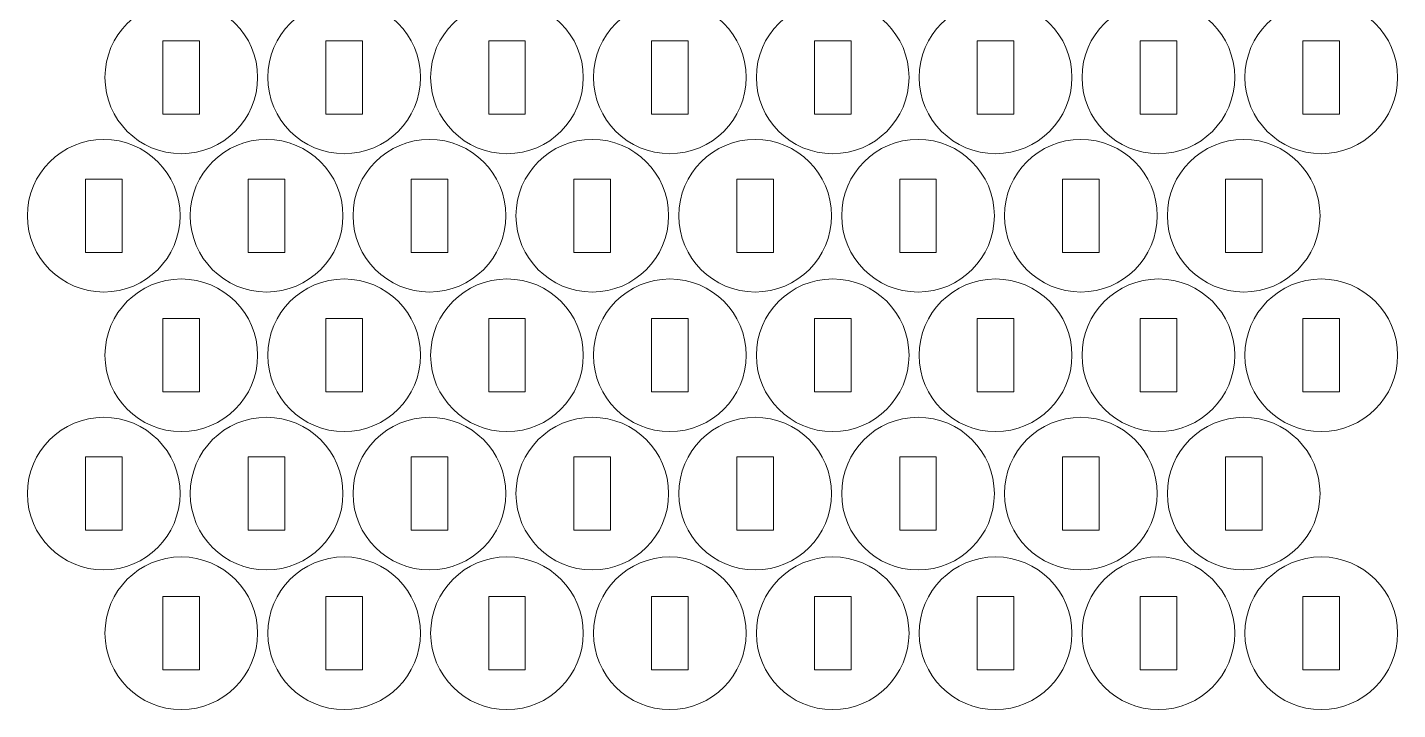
# Model space of a CAD drawing. Header units: millimetres. Extents: x -400 to 400, y -200 to 200.
# Drawn here: x 283.5 to 395.7, y 85.5 to 141.4 of the extents above; entities that cross this region are included whole.
import ezdxf

# ---------------------------------------------------------------- set-up
doc = ezdxf.new("R2010")
doc.units = ezdxf.units.MM
doc.header["$MEASUREMENT"] = 0
doc.layers.add('Camada 1', color=7, linetype='Continuous')

msp = doc.modelspace()

# ---------------------------------------------------------------- linework, layer by layer
at = {"layer": 'Camada 1', "lineweight": 20}
for points in [[(296.0721, 143.5121), (299.5238, 143.5121), (302.3221, 140.7138), (302.3221, 137.2621), (302.3221, 137.2621), (302.3221, 133.8104), (299.5238, 131.0121), (296.0721, 131.0121), (296.0721, 131.0121), (292.6204, 131.0121), (289.8221, 133.8104), (289.8221, 137.2621), (289.8221, 137.2621), (289.8221, 140.7138), (292.6204, 143.5121), (296.0721, 143.5121)], [(309.4071, 143.5121), (312.8588, 143.5121), (315.6571, 140.7138), (315.6571, 137.2621), (315.6571, 137.2621), (315.6571, 133.8104), (312.8588, 131.0121), (309.4071, 131.0121), (309.4071, 131.0121), (305.9554, 131.0121), (303.1571, 133.8104), (303.1571, 137.2621), (303.1571, 137.2621), (303.1571, 140.7138), (305.9554, 143.5121), (309.4071, 143.5121)], [(322.7421, 143.5121), (326.1938, 143.5121), (328.9921, 140.7138), (328.9921, 137.2621), (328.9921, 137.2621), (328.9921, 133.8104), (326.1938, 131.0121), (322.7421, 131.0121), (322.7421, 131.0121), (319.2904, 131.0121), (316.4921, 133.8104), (316.4921, 137.2621), (316.4921, 137.2621), (316.4921, 140.7138), (319.2904, 143.5121), (322.7421, 143.5121)], [(336.0771, 143.5121), (339.5288, 143.5121), (342.3271, 140.7138), (342.3271, 137.2621), (342.3271, 137.2621), (342.3271, 133.8104), (339.5288, 131.0121), (336.0771, 131.0121), (336.0771, 131.0121), (332.6254, 131.0121), (329.8271, 133.8104), (329.8271, 137.2621), (329.8271, 137.2621), (329.8271, 140.7138), (332.6254, 143.5121), (336.0771, 143.5121)], [(349.4121, 143.5121), (352.8638, 143.5121), (355.6621, 140.7138), (355.6621, 137.2621), (355.6621, 137.2621), (355.6621, 133.8104), (352.8638, 131.0121), (349.4121, 131.0121), (349.4121, 131.0121), (345.9604, 131.0121), (343.1621, 133.8104), (343.1621, 137.2621), (343.1621, 137.2621), (343.1621, 140.7138), (345.9604, 143.5121), (349.4121, 143.5121)], [(362.7471, 143.5121), (366.1988, 143.5121), (368.9971, 140.7138), (368.9971, 137.2621), (368.9971, 137.2621), (368.9971, 133.8104), (366.1988, 131.0121), (362.7471, 131.0121), (362.7471, 131.0121), (359.2954, 131.0121), (356.4971, 133.8104), (356.4971, 137.2621), (356.4971, 137.2621), (356.4971, 140.7138), (359.2954, 143.5121), (362.7471, 143.5121)], [(376.0821, 143.5121), (379.5338, 143.5121), (382.3321, 140.7138), (382.3321, 137.2621), (382.3321, 137.2621), (382.3321, 133.8104), (379.5338, 131.0121), (376.0821, 131.0121), (376.0821, 131.0121), (372.6304, 131.0121), (369.8321, 133.8104), (369.8321, 137.2621), (369.8321, 137.2621), (369.8321, 140.7138), (372.6304, 143.5121), (376.0821, 143.5121)], [(389.4171, 143.5121), (392.8688, 143.5121), (395.6671, 140.7138), (395.6671, 137.2621), (395.6671, 137.2621), (395.6671, 133.8104), (392.8688, 131.0121), (389.4171, 131.0121), (389.4171, 131.0121), (385.9654, 131.0121), (383.1671, 133.8104), (383.1671, 137.2621), (383.1671, 137.2621), (383.1671, 140.7138), (385.9654, 143.5121), (389.4171, 143.5121)], [(294.5721, 140.2621), (294.5721, 140.2621), (297.5721, 140.2621), (297.5721, 140.2621), (297.5721, 140.2621), (297.5721, 140.2621), (297.5721, 134.2621), (297.5721, 134.2621), (297.5721, 134.2621), (297.5721, 134.2621), (294.5721, 134.2621), (294.5721, 134.2621), (294.5721, 134.2621), (294.5721, 134.2621), (294.5721, 140.2621), (294.5721, 140.2621)], [(307.9071, 140.2621), (307.9071, 140.2621), (310.9071, 140.2621), (310.9071, 140.2621), (310.9071, 140.2621), (310.9071, 140.2621), (310.9071, 134.2621), (310.9071, 134.2621), (310.9071, 134.2621), (310.9071, 134.2621), (307.9071, 134.2621), (307.9071, 134.2621), (307.9071, 134.2621), (307.9071, 134.2621), (307.9071, 140.2621), (307.9071, 140.2621)], [(321.2421, 140.2621), (321.2421, 140.2621), (324.2421, 140.2621), (324.2421, 140.2621), (324.2421, 140.2621), (324.2421, 140.2621), (324.2421, 134.2621), (324.2421, 134.2621), (324.2421, 134.2621), (324.2421, 134.2621), (321.2421, 134.2621), (321.2421, 134.2621), (321.2421, 134.2621), (321.2421, 134.2621), (321.2421, 140.2621), (321.2421, 140.2621)], [(334.5771, 140.2621), (334.5771, 140.2621), (337.5771, 140.2621), (337.5771, 140.2621), (337.5771, 140.2621), (337.5771, 140.2621), (337.5771, 134.2621), (337.5771, 134.2621), (337.5771, 134.2621), (337.5771, 134.2621), (334.5771, 134.2621), (334.5771, 134.2621), (334.5771, 134.2621), (334.5771, 134.2621), (334.5771, 140.2621), (334.5771, 140.2621)], [(347.9121, 140.2621), (347.9121, 140.2621), (350.9121, 140.2621), (350.9121, 140.2621), (350.9121, 140.2621), (350.9121, 140.2621), (350.9121, 134.2621), (350.9121, 134.2621), (350.9121, 134.2621), (350.9121, 134.2621), (347.9121, 134.2621), (347.9121, 134.2621), (347.9121, 134.2621), (347.9121, 134.2621), (347.9121, 140.2621), (347.9121, 140.2621)], [(361.2471, 140.2621), (361.2471, 140.2621), (364.2471, 140.2621), (364.2471, 140.2621), (364.2471, 140.2621), (364.2471, 140.2621), (364.2471, 134.2621), (364.2471, 134.2621), (364.2471, 134.2621), (364.2471, 134.2621), (361.2471, 134.2621), (361.2471, 134.2621), (361.2471, 134.2621), (361.2471, 134.2621), (361.2471, 140.2621), (361.2471, 140.2621)], [(374.5821, 140.2621), (374.5821, 140.2621), (377.5821, 140.2621), (377.5821, 140.2621), (377.5821, 140.2621), (377.5821, 140.2621), (377.5821, 134.2621), (377.5821, 134.2621), (377.5821, 134.2621), (377.5821, 134.2621), (374.5821, 134.2621), (374.5821, 134.2621), (374.5821, 134.2621), (374.5821, 134.2621), (374.5821, 140.2621), (374.5821, 140.2621)], [(387.9171, 140.2621), (387.9171, 140.2621), (390.9171, 140.2621), (390.9171, 140.2621), (390.9171, 140.2621), (390.9171, 140.2621), (390.9171, 134.2621), (390.9171, 134.2621), (390.9171, 134.2621), (390.9171, 134.2621), (387.9171, 134.2621), (387.9171, 134.2621), (387.9171, 134.2621), (387.9171, 134.2621), (387.9171, 140.2621), (387.9171, 140.2621)], [(289.7221, 132.188), (293.1738, 132.188), (295.9721, 129.3897), (295.9721, 125.938), (295.9721, 125.938), (295.9721, 122.4863), (293.1738, 119.688), (289.7221, 119.688), (289.7221, 119.688), (286.2704, 119.688), (283.4721, 122.4863), (283.4721, 125.938), (283.4721, 125.938), (283.4721, 129.3897), (286.2704, 132.188), (289.7221, 132.188)], [(303.0571, 132.188), (306.5088, 132.188), (309.3071, 129.3897), (309.3071, 125.938), (309.3071, 125.938), (309.3071, 122.4863), (306.5088, 119.688), (303.0571, 119.688), (303.0571, 119.688), (299.6054, 119.688), (296.8071, 122.4863), (296.8071, 125.938), (296.8071, 125.938), (296.8071, 129.3897), (299.6054, 132.188), (303.0571, 132.188)], [(316.3921, 132.188), (319.8438, 132.188), (322.6421, 129.3897), (322.6421, 125.938), (322.6421, 125.938), (322.6421, 122.4863), (319.8438, 119.688), (316.3921, 119.688), (316.3921, 119.688), (312.9404, 119.688), (310.1421, 122.4863), (310.1421, 125.938), (310.1421, 125.938), (310.1421, 129.3897), (312.9404, 132.188), (316.3921, 132.188)], [(329.7271, 132.188), (333.1788, 132.188), (335.9771, 129.3897), (335.9771, 125.938), (335.9771, 125.938), (335.9771, 122.4863), (333.1788, 119.688), (329.7271, 119.688), (329.7271, 119.688), (326.2754, 119.688), (323.4771, 122.4863), (323.4771, 125.938), (323.4771, 125.938), (323.4771, 129.3897), (326.2754, 132.188), (329.7271, 132.188)], [(343.0621, 132.188), (346.5138, 132.188), (349.3121, 129.3897), (349.3121, 125.938), (349.3121, 125.938), (349.3121, 122.4863), (346.5138, 119.688), (343.0621, 119.688), (343.0621, 119.688), (339.6104, 119.688), (336.8121, 122.4863), (336.8121, 125.938), (336.8121, 125.938), (336.8121, 129.3897), (339.6104, 132.188), (343.0621, 132.188)], [(356.3971, 132.188), (359.8488, 132.188), (362.6471, 129.3897), (362.6471, 125.938), (362.6471, 125.938), (362.6471, 122.4863), (359.8488, 119.688), (356.3971, 119.688), (356.3971, 119.688), (352.9454, 119.688), (350.1471, 122.4863), (350.1471, 125.938), (350.1471, 125.938), (350.1471, 129.3897), (352.9454, 132.188), (356.3971, 132.188)], [(369.7321, 132.188), (373.1838, 132.188), (375.9821, 129.3897), (375.9821, 125.938), (375.9821, 125.938), (375.9821, 122.4863), (373.1838, 119.688), (369.7321, 119.688), (369.7321, 119.688), (366.2804, 119.688), (363.4821, 122.4863), (363.4821, 125.938), (363.4821, 125.938), (363.4821, 129.3897), (366.2804, 132.188), (369.7321, 132.188)], [(383.0671, 132.188), (386.5188, 132.188), (389.3171, 129.3897), (389.3171, 125.938), (389.3171, 125.938), (389.3171, 122.4863), (386.5188, 119.688), (383.0671, 119.688), (383.0671, 119.688), (379.6154, 119.688), (376.8171, 122.4863), (376.8171, 125.938), (376.8171, 125.938), (376.8171, 129.3897), (379.6154, 132.188), (383.0671, 132.188)], [(288.2221, 128.938), (288.2221, 128.938), (291.2221, 128.938), (291.2221, 128.938), (291.2221, 128.938), (291.2221, 128.938), (291.2221, 122.938), (291.2221, 122.938), (291.2221, 122.938), (291.2221, 122.938), (288.2221, 122.938), (288.2221, 122.938), (288.2221, 122.938), (288.2221, 122.938), (288.2221, 128.938), (288.2221, 128.938)], [(301.5571, 128.938), (301.5571, 128.938), (304.5571, 128.938), (304.5571, 128.938), (304.5571, 128.938), (304.5571, 128.938), (304.5571, 122.938), (304.5571, 122.938), (304.5571, 122.938), (304.5571, 122.938), (301.5571, 122.938), (301.5571, 122.938), (301.5571, 122.938), (301.5571, 122.938), (301.5571, 128.938), (301.5571, 128.938)], [(314.8921, 128.938), (314.8921, 128.938), (317.8921, 128.938), (317.8921, 128.938), (317.8921, 128.938), (317.8921, 128.938), (317.8921, 122.938), (317.8921, 122.938), (317.8921, 122.938), (317.8921, 122.938), (314.8921, 122.938), (314.8921, 122.938), (314.8921, 122.938), (314.8921, 122.938), (314.8921, 128.938), (314.8921, 128.938)], [(328.2271, 128.938), (328.2271, 128.938), (331.2271, 128.938), (331.2271, 128.938), (331.2271, 128.938), (331.2271, 128.938), (331.2271, 122.938), (331.2271, 122.938), (331.2271, 122.938), (331.2271, 122.938), (328.2271, 122.938), (328.2271, 122.938), (328.2271, 122.938), (328.2271, 122.938), (328.2271, 128.938), (328.2271, 128.938)], [(341.5621, 128.938), (341.5621, 128.938), (344.5621, 128.938), (344.5621, 128.938), (344.5621, 128.938), (344.5621, 128.938), (344.5621, 122.938), (344.5621, 122.938), (344.5621, 122.938), (344.5621, 122.938), (341.5621, 122.938), (341.5621, 122.938), (341.5621, 122.938), (341.5621, 122.938), (341.5621, 128.938), (341.5621, 128.938)], [(354.8971, 128.938), (354.8971, 128.938), (357.8971, 128.938), (357.8971, 128.938), (357.8971, 128.938), (357.8971, 128.938), (357.8971, 122.938), (357.8971, 122.938), (357.8971, 122.938), (357.8971, 122.938), (354.8971, 122.938), (354.8971, 122.938), (354.8971, 122.938), (354.8971, 122.938), (354.8971, 128.938), (354.8971, 128.938)], [(368.2321, 128.938), (368.2321, 128.938), (371.2321, 128.938), (371.2321, 128.938), (371.2321, 128.938), (371.2321, 128.938), (371.2321, 122.938), (371.2321, 122.938), (371.2321, 122.938), (371.2321, 122.938), (368.2321, 122.938), (368.2321, 122.938), (368.2321, 122.938), (368.2321, 122.938), (368.2321, 128.938), (368.2321, 128.938)], [(381.5671, 128.938), (381.5671, 128.938), (384.5671, 128.938), (384.5671, 128.938), (384.5671, 128.938), (384.5671, 128.938), (384.5671, 122.938), (384.5671, 122.938), (384.5671, 122.938), (384.5671, 122.938), (381.5671, 122.938), (381.5671, 122.938), (381.5671, 122.938), (381.5671, 122.938), (381.5671, 128.938), (381.5671, 128.938)], [(296.0721, 120.7579), (299.5238, 120.7579), (302.3221, 117.9596), (302.3221, 114.5079), (302.3221, 114.5079), (302.3221, 111.0562), (299.5238, 108.2579), (296.0721, 108.2579), (296.0721, 108.2579), (292.6204, 108.2579), (289.8221, 111.0562), (289.8221, 114.5079), (289.8221, 114.5079), (289.8221, 117.9596), (292.6204, 120.7579), (296.0721, 120.7579)], [(309.4071, 120.7579), (312.8588, 120.7579), (315.6571, 117.9596), (315.6571, 114.5079), (315.6571, 114.5079), (315.6571, 111.0562), (312.8588, 108.2579), (309.4071, 108.2579), (309.4071, 108.2579), (305.9554, 108.2579), (303.1571, 111.0562), (303.1571, 114.5079), (303.1571, 114.5079), (303.1571, 117.9596), (305.9554, 120.7579), (309.4071, 120.7579)], [(322.7421, 120.7579), (326.1938, 120.7579), (328.9921, 117.9596), (328.9921, 114.5079), (328.9921, 114.5079), (328.9921, 111.0562), (326.1938, 108.2579), (322.7421, 108.2579), (322.7421, 108.2579), (319.2904, 108.2579), (316.4921, 111.0562), (316.4921, 114.5079), (316.4921, 114.5079), (316.4921, 117.9596), (319.2904, 120.7579), (322.7421, 120.7579)], [(336.0771, 120.7579), (339.5288, 120.7579), (342.3271, 117.9596), (342.3271, 114.5079), (342.3271, 114.5079), (342.3271, 111.0562), (339.5288, 108.2579), (336.0771, 108.2579), (336.0771, 108.2579), (332.6254, 108.2579), (329.8271, 111.0562), (329.8271, 114.5079), (329.8271, 114.5079), (329.8271, 117.9596), (332.6254, 120.7579), (336.0771, 120.7579)], [(349.4121, 120.7579), (352.8638, 120.7579), (355.6621, 117.9596), (355.6621, 114.5079), (355.6621, 114.5079), (355.6621, 111.0562), (352.8638, 108.2579), (349.4121, 108.2579), (349.4121, 108.2579), (345.9604, 108.2579), (343.1621, 111.0562), (343.1621, 114.5079), (343.1621, 114.5079), (343.1621, 117.9596), (345.9604, 120.7579), (349.4121, 120.7579)], [(362.7471, 120.7579), (366.1988, 120.7579), (368.9971, 117.9596), (368.9971, 114.5079), (368.9971, 114.5079), (368.9971, 111.0562), (366.1988, 108.2579), (362.7471, 108.2579), (362.7471, 108.2579), (359.2954, 108.2579), (356.4971, 111.0562), (356.4971, 114.5079), (356.4971, 114.5079), (356.4971, 117.9596), (359.2954, 120.7579), (362.7471, 120.7579)], [(376.0821, 120.7579), (379.5338, 120.7579), (382.3321, 117.9596), (382.3321, 114.5079), (382.3321, 114.5079), (382.3321, 111.0562), (379.5338, 108.2579), (376.0821, 108.2579), (376.0821, 108.2579), (372.6304, 108.2579), (369.8321, 111.0562), (369.8321, 114.5079), (369.8321, 114.5079), (369.8321, 117.9596), (372.6304, 120.7579), (376.0821, 120.7579)], [(389.4171, 120.7579), (392.8688, 120.7579), (395.6671, 117.9596), (395.6671, 114.5079), (395.6671, 114.5079), (395.6671, 111.0562), (392.8688, 108.2579), (389.4171, 108.2579), (389.4171, 108.2579), (385.9654, 108.2579), (383.1671, 111.0562), (383.1671, 114.5079), (383.1671, 114.5079), (383.1671, 117.9596), (385.9654, 120.7579), (389.4171, 120.7579)], [(294.5721, 117.5079), (294.5721, 117.5079), (297.5721, 117.5079), (297.5721, 117.5079), (297.5721, 117.5079), (297.5721, 117.5079), (297.5721, 111.5079), (297.5721, 111.5079), (297.5721, 111.5079), (297.5721, 111.5079), (294.5721, 111.5079), (294.5721, 111.5079), (294.5721, 111.5079), (294.5721, 111.5079), (294.5721, 117.5079), (294.5721, 117.5079)], [(307.9071, 117.5079), (307.9071, 117.5079), (310.9071, 117.5079), (310.9071, 117.5079), (310.9071, 117.5079), (310.9071, 117.5079), (310.9071, 111.5079), (310.9071, 111.5079), (310.9071, 111.5079), (310.9071, 111.5079), (307.9071, 111.5079), (307.9071, 111.5079), (307.9071, 111.5079), (307.9071, 111.5079), (307.9071, 117.5079), (307.9071, 117.5079)], [(321.2421, 117.5079), (321.2421, 117.5079), (324.2421, 117.5079), (324.2421, 117.5079), (324.2421, 117.5079), (324.2421, 117.5079), (324.2421, 111.5079), (324.2421, 111.5079), (324.2421, 111.5079), (324.2421, 111.5079), (321.2421, 111.5079), (321.2421, 111.5079), (321.2421, 111.5079), (321.2421, 111.5079), (321.2421, 117.5079), (321.2421, 117.5079)], [(334.5771, 117.5079), (334.5771, 117.5079), (337.5771, 117.5079), (337.5771, 117.5079), (337.5771, 117.5079), (337.5771, 117.5079), (337.5771, 111.5079), (337.5771, 111.5079), (337.5771, 111.5079), (337.5771, 111.5079), (334.5771, 111.5079), (334.5771, 111.5079), (334.5771, 111.5079), (334.5771, 111.5079), (334.5771, 117.5079), (334.5771, 117.5079)], [(347.9121, 117.5079), (347.9121, 117.5079), (350.9121, 117.5079), (350.9121, 117.5079), (350.9121, 117.5079), (350.9121, 117.5079), (350.9121, 111.5079), (350.9121, 111.5079), (350.9121, 111.5079), (350.9121, 111.5079), (347.9121, 111.5079), (347.9121, 111.5079), (347.9121, 111.5079), (347.9121, 111.5079), (347.9121, 117.5079), (347.9121, 117.5079)], [(361.2471, 117.5079), (361.2471, 117.5079), (364.2471, 117.5079), (364.2471, 117.5079), (364.2471, 117.5079), (364.2471, 117.5079), (364.2471, 111.5079), (364.2471, 111.5079), (364.2471, 111.5079), (364.2471, 111.5079), (361.2471, 111.5079), (361.2471, 111.5079), (361.2471, 111.5079), (361.2471, 111.5079), (361.2471, 117.5079), (361.2471, 117.5079)], [(374.5821, 117.5079), (374.5821, 117.5079), (377.5821, 117.5079), (377.5821, 117.5079), (377.5821, 117.5079), (377.5821, 117.5079), (377.5821, 111.5079), (377.5821, 111.5079), (377.5821, 111.5079), (377.5821, 111.5079), (374.5821, 111.5079), (374.5821, 111.5079), (374.5821, 111.5079), (374.5821, 111.5079), (374.5821, 117.5079), (374.5821, 117.5079)], [(387.9171, 117.5079), (387.9171, 117.5079), (390.9171, 117.5079), (390.9171, 117.5079), (390.9171, 117.5079), (390.9171, 117.5079), (390.9171, 111.5079), (390.9171, 111.5079), (390.9171, 111.5079), (390.9171, 111.5079), (387.9171, 111.5079), (387.9171, 111.5079), (387.9171, 111.5079), (387.9171, 111.5079), (387.9171, 117.5079), (387.9171, 117.5079)], [(289.7221, 109.4338), (293.1738, 109.4338), (295.9721, 106.6355), (295.9721, 103.1838), (295.9721, 103.1838), (295.9721, 99.7321), (293.1738, 96.9338), (289.7221, 96.9338), (289.7221, 96.9338), (286.2704, 96.9338), (283.4721, 99.7321), (283.4721, 103.1838), (283.4721, 103.1838), (283.4721, 106.6355), (286.2704, 109.4338), (289.7221, 109.4338)], [(303.0571, 109.4338), (306.5088, 109.4338), (309.3071, 106.6355), (309.3071, 103.1838), (309.3071, 103.1838), (309.3071, 99.7321), (306.5088, 96.9338), (303.0571, 96.9338), (303.0571, 96.9338), (299.6054, 96.9338), (296.8071, 99.7321), (296.8071, 103.1838), (296.8071, 103.1838), (296.8071, 106.6355), (299.6054, 109.4338), (303.0571, 109.4338)], [(316.3921, 109.4338), (319.8438, 109.4338), (322.6421, 106.6355), (322.6421, 103.1838), (322.6421, 103.1838), (322.6421, 99.7321), (319.8438, 96.9338), (316.3921, 96.9338), (316.3921, 96.9338), (312.9404, 96.9338), (310.1421, 99.7321), (310.1421, 103.1838), (310.1421, 103.1838), (310.1421, 106.6355), (312.9404, 109.4338), (316.3921, 109.4338)], [(329.7271, 109.4338), (333.1788, 109.4338), (335.9771, 106.6355), (335.9771, 103.1838), (335.9771, 103.1838), (335.9771, 99.7321), (333.1788, 96.9338), (329.7271, 96.9338), (329.7271, 96.9338), (326.2754, 96.9338), (323.4771, 99.7321), (323.4771, 103.1838), (323.4771, 103.1838), (323.4771, 106.6355), (326.2754, 109.4338), (329.7271, 109.4338)], [(343.0621, 109.4338), (346.5138, 109.4338), (349.3121, 106.6355), (349.3121, 103.1838), (349.3121, 103.1838), (349.3121, 99.7321), (346.5138, 96.9338), (343.0621, 96.9338), (343.0621, 96.9338), (339.6104, 96.9338), (336.8121, 99.7321), (336.8121, 103.1838), (336.8121, 103.1838), (336.8121, 106.6355), (339.6104, 109.4338), (343.0621, 109.4338)], [(356.3971, 109.4338), (359.8488, 109.4338), (362.6471, 106.6355), (362.6471, 103.1838), (362.6471, 103.1838), (362.6471, 99.7321), (359.8488, 96.9338), (356.3971, 96.9338), (356.3971, 96.9338), (352.9454, 96.9338), (350.1471, 99.7321), (350.1471, 103.1838), (350.1471, 103.1838), (350.1471, 106.6355), (352.9454, 109.4338), (356.3971, 109.4338)], [(369.7321, 109.4338), (373.1838, 109.4338), (375.9821, 106.6355), (375.9821, 103.1838), (375.9821, 103.1838), (375.9821, 99.7321), (373.1838, 96.9338), (369.7321, 96.9338), (369.7321, 96.9338), (366.2804, 96.9338), (363.4821, 99.7321), (363.4821, 103.1838), (363.4821, 103.1838), (363.4821, 106.6355), (366.2804, 109.4338), (369.7321, 109.4338)], [(383.0671, 109.4338), (386.5188, 109.4338), (389.3171, 106.6355), (389.3171, 103.1838), (389.3171, 103.1838), (389.3171, 99.7321), (386.5188, 96.9338), (383.0671, 96.9338), (383.0671, 96.9338), (379.6154, 96.9338), (376.8171, 99.7321), (376.8171, 103.1838), (376.8171, 103.1838), (376.8171, 106.6355), (379.6154, 109.4338), (383.0671, 109.4338)], [(288.2221, 106.1838), (288.2221, 106.1838), (291.2221, 106.1838), (291.2221, 106.1838), (291.2221, 106.1838), (291.2221, 106.1838), (291.2221, 100.1838), (291.2221, 100.1838), (291.2221, 100.1838), (291.2221, 100.1838), (288.2221, 100.1838), (288.2221, 100.1838), (288.2221, 100.1838), (288.2221, 100.1838), (288.2221, 106.1838), (288.2221, 106.1838)], [(301.5571, 106.1838), (301.5571, 106.1838), (304.5571, 106.1838), (304.5571, 106.1838), (304.5571, 106.1838), (304.5571, 106.1838), (304.5571, 100.1838), (304.5571, 100.1838), (304.5571, 100.1838), (304.5571, 100.1838), (301.5571, 100.1838), (301.5571, 100.1838), (301.5571, 100.1838), (301.5571, 100.1838), (301.5571, 106.1838), (301.5571, 106.1838)], [(314.8921, 106.1838), (314.8921, 106.1838), (317.8921, 106.1838), (317.8921, 106.1838), (317.8921, 106.1838), (317.8921, 106.1838), (317.8921, 100.1838), (317.8921, 100.1838), (317.8921, 100.1838), (317.8921, 100.1838), (314.8921, 100.1838), (314.8921, 100.1838), (314.8921, 100.1838), (314.8921, 100.1838), (314.8921, 106.1838), (314.8921, 106.1838)], [(328.2271, 106.1838), (328.2271, 106.1838), (331.2271, 106.1838), (331.2271, 106.1838), (331.2271, 106.1838), (331.2271, 106.1838), (331.2271, 100.1838), (331.2271, 100.1838), (331.2271, 100.1838), (331.2271, 100.1838), (328.2271, 100.1838), (328.2271, 100.1838), (328.2271, 100.1838), (328.2271, 100.1838), (328.2271, 106.1838), (328.2271, 106.1838)], [(341.5621, 106.1838), (341.5621, 106.1838), (344.5621, 106.1838), (344.5621, 106.1838), (344.5621, 106.1838), (344.5621, 106.1838), (344.5621, 100.1838), (344.5621, 100.1838), (344.5621, 100.1838), (344.5621, 100.1838), (341.5621, 100.1838), (341.5621, 100.1838), (341.5621, 100.1838), (341.5621, 100.1838), (341.5621, 106.1838), (341.5621, 106.1838)], [(354.8971, 106.1838), (354.8971, 106.1838), (357.8971, 106.1838), (357.8971, 106.1838), (357.8971, 106.1838), (357.8971, 106.1838), (357.8971, 100.1838), (357.8971, 100.1838), (357.8971, 100.1838), (357.8971, 100.1838), (354.8971, 100.1838), (354.8971, 100.1838), (354.8971, 100.1838), (354.8971, 100.1838), (354.8971, 106.1838), (354.8971, 106.1838)], [(368.2321, 106.1838), (368.2321, 106.1838), (371.2321, 106.1838), (371.2321, 106.1838), (371.2321, 106.1838), (371.2321, 106.1838), (371.2321, 100.1838), (371.2321, 100.1838), (371.2321, 100.1838), (371.2321, 100.1838), (368.2321, 100.1838), (368.2321, 100.1838), (368.2321, 100.1838), (368.2321, 100.1838), (368.2321, 106.1838), (368.2321, 106.1838)], [(381.5671, 106.1838), (381.5671, 106.1838), (384.5671, 106.1838), (384.5671, 106.1838), (384.5671, 106.1838), (384.5671, 106.1838), (384.5671, 100.1838), (384.5671, 100.1838), (384.5671, 100.1838), (384.5671, 100.1838), (381.5671, 100.1838), (381.5671, 100.1838), (381.5671, 100.1838), (381.5671, 100.1838), (381.5671, 106.1838), (381.5671, 106.1838)], [(296.0721, 98.0037), (299.5238, 98.0037), (302.3221, 95.2054), (302.3221, 91.7537), (302.3221, 91.7537), (302.3221, 88.302), (299.5238, 85.5037), (296.0721, 85.5037), (296.0721, 85.5037), (292.6204, 85.5037), (289.8221, 88.302), (289.8221, 91.7537), (289.8221, 91.7537), (289.8221, 95.2054), (292.6204, 98.0037), (296.0721, 98.0037)], [(309.4071, 98.0037), (312.8588, 98.0037), (315.6571, 95.2054), (315.6571, 91.7537), (315.6571, 91.7537), (315.6571, 88.302), (312.8588, 85.5037), (309.4071, 85.5037), (309.4071, 85.5037), (305.9554, 85.5037), (303.1571, 88.302), (303.1571, 91.7537), (303.1571, 91.7537), (303.1571, 95.2054), (305.9554, 98.0037), (309.4071, 98.0037)], [(322.7421, 98.0037), (326.1938, 98.0037), (328.9921, 95.2054), (328.9921, 91.7537), (328.9921, 91.7537), (328.9921, 88.302), (326.1938, 85.5037), (322.7421, 85.5037), (322.7421, 85.5037), (319.2904, 85.5037), (316.4921, 88.302), (316.4921, 91.7537), (316.4921, 91.7537), (316.4921, 95.2054), (319.2904, 98.0037), (322.7421, 98.0037)], [(336.0771, 98.0037), (339.5288, 98.0037), (342.3271, 95.2054), (342.3271, 91.7537), (342.3271, 91.7537), (342.3271, 88.302), (339.5288, 85.5037), (336.0771, 85.5037), (336.0771, 85.5037), (332.6254, 85.5037), (329.8271, 88.302), (329.8271, 91.7537), (329.8271, 91.7537), (329.8271, 95.2054), (332.6254, 98.0037), (336.0771, 98.0037)], [(349.4121, 98.0037), (352.8638, 98.0037), (355.6621, 95.2054), (355.6621, 91.7537), (355.6621, 91.7537), (355.6621, 88.302), (352.8638, 85.5037), (349.4121, 85.5037), (349.4121, 85.5037), (345.9604, 85.5037), (343.1621, 88.302), (343.1621, 91.7537), (343.1621, 91.7537), (343.1621, 95.2054), (345.9604, 98.0037), (349.4121, 98.0037)], [(362.7471, 98.0037), (366.1988, 98.0037), (368.9971, 95.2054), (368.9971, 91.7537), (368.9971, 91.7537), (368.9971, 88.302), (366.1988, 85.5037), (362.7471, 85.5037), (362.7471, 85.5037), (359.2954, 85.5037), (356.4971, 88.302), (356.4971, 91.7537), (356.4971, 91.7537), (356.4971, 95.2054), (359.2954, 98.0037), (362.7471, 98.0037)], [(376.0821, 98.0037), (379.5338, 98.0037), (382.3321, 95.2054), (382.3321, 91.7537), (382.3321, 91.7537), (382.3321, 88.302), (379.5338, 85.5037), (376.0821, 85.5037), (376.0821, 85.5037), (372.6304, 85.5037), (369.8321, 88.302), (369.8321, 91.7537), (369.8321, 91.7537), (369.8321, 95.2054), (372.6304, 98.0037), (376.0821, 98.0037)], [(389.4171, 98.0037), (392.8688, 98.0037), (395.6671, 95.2054), (395.6671, 91.7537), (395.6671, 91.7537), (395.6671, 88.302), (392.8688, 85.5037), (389.4171, 85.5037), (389.4171, 85.5037), (385.9654, 85.5037), (383.1671, 88.302), (383.1671, 91.7537), (383.1671, 91.7537), (383.1671, 95.2054), (385.9654, 98.0037), (389.4171, 98.0037)], [(294.5721, 94.7537), (294.5721, 94.7537), (297.5721, 94.7537), (297.5721, 94.7537), (297.5721, 94.7537), (297.5721, 94.7537), (297.5721, 88.7537), (297.5721, 88.7537), (297.5721, 88.7537), (297.5721, 88.7537), (294.5721, 88.7537), (294.5721, 88.7537), (294.5721, 88.7537), (294.5721, 88.7537), (294.5721, 94.7537), (294.5721, 94.7537)], [(307.9071, 94.7537), (307.9071, 94.7537), (310.9071, 94.7537), (310.9071, 94.7537), (310.9071, 94.7537), (310.9071, 94.7537), (310.9071, 88.7537), (310.9071, 88.7537), (310.9071, 88.7537), (310.9071, 88.7537), (307.9071, 88.7537), (307.9071, 88.7537), (307.9071, 88.7537), (307.9071, 88.7537), (307.9071, 94.7537), (307.9071, 94.7537)], [(321.2421, 94.7537), (321.2421, 94.7537), (324.2421, 94.7537), (324.2421, 94.7537), (324.2421, 94.7537), (324.2421, 94.7537), (324.2421, 88.7537), (324.2421, 88.7537), (324.2421, 88.7537), (324.2421, 88.7537), (321.2421, 88.7537), (321.2421, 88.7537), (321.2421, 88.7537), (321.2421, 88.7537), (321.2421, 94.7537), (321.2421, 94.7537)], [(334.5771, 94.7537), (334.5771, 94.7537), (337.5771, 94.7537), (337.5771, 94.7537), (337.5771, 94.7537), (337.5771, 94.7537), (337.5771, 88.7537), (337.5771, 88.7537), (337.5771, 88.7537), (337.5771, 88.7537), (334.5771, 88.7537), (334.5771, 88.7537), (334.5771, 88.7537), (334.5771, 88.7537), (334.5771, 94.7537), (334.5771, 94.7537)], [(347.9121, 94.7537), (347.9121, 94.7537), (350.9121, 94.7537), (350.9121, 94.7537), (350.9121, 94.7537), (350.9121, 94.7537), (350.9121, 88.7537), (350.9121, 88.7537), (350.9121, 88.7537), (350.9121, 88.7537), (347.9121, 88.7537), (347.9121, 88.7537), (347.9121, 88.7537), (347.9121, 88.7537), (347.9121, 94.7537), (347.9121, 94.7537)], [(361.2471, 94.7537), (361.2471, 94.7537), (364.2471, 94.7537), (364.2471, 94.7537), (364.2471, 94.7537), (364.2471, 94.7537), (364.2471, 88.7537), (364.2471, 88.7537), (364.2471, 88.7537), (364.2471, 88.7537), (361.2471, 88.7537), (361.2471, 88.7537), (361.2471, 88.7537), (361.2471, 88.7537), (361.2471, 94.7537), (361.2471, 94.7537)], [(374.5821, 94.7537), (374.5821, 94.7537), (377.5821, 94.7537), (377.5821, 94.7537), (377.5821, 94.7537), (377.5821, 94.7537), (377.5821, 88.7537), (377.5821, 88.7537), (377.5821, 88.7537), (377.5821, 88.7537), (374.5821, 88.7537), (374.5821, 88.7537), (374.5821, 88.7537), (374.5821, 88.7537), (374.5821, 94.7537), (374.5821, 94.7537)], [(387.9171, 94.7537), (387.9171, 94.7537), (390.9171, 94.7537), (390.9171, 94.7537), (390.9171, 94.7537), (390.9171, 94.7537), (390.9171, 88.7537), (390.9171, 88.7537), (390.9171, 88.7537), (390.9171, 88.7537), (387.9171, 88.7537), (387.9171, 88.7537), (387.9171, 88.7537), (387.9171, 88.7537), (387.9171, 94.7537), (387.9171, 94.7537)]]:
    msp.add_open_spline(points, degree=3, knots=[0, 0, 0, 0, 0.2, 0.2, 0.2, 0.2, 0.4, 0.4, 0.4, 0.4, 0.6, 0.6, 0.6, 0.6, 1, 1, 1, 1], dxfattribs=at)

doc.saveas('drawing.dxf')
